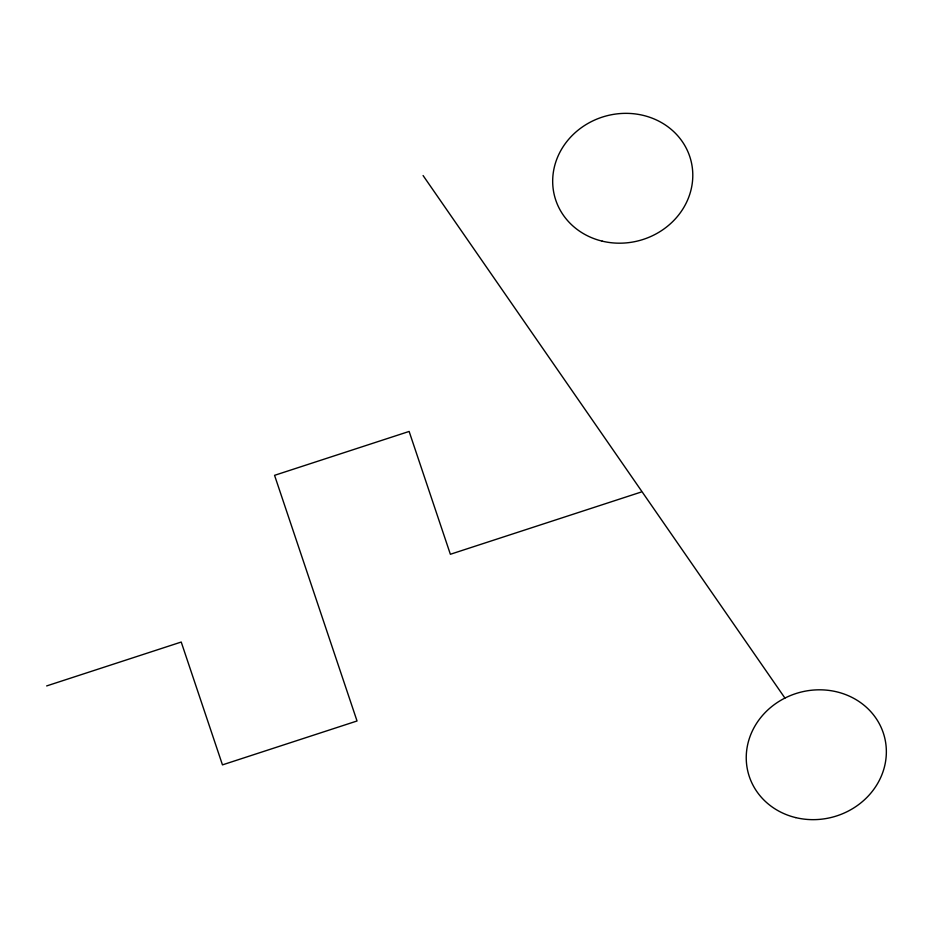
<?xml version="1.0" encoding="UTF-8"?>
<svg xmlns="http://www.w3.org/2000/svg" width="933" height="933" viewBox="0 0 933 933"><rect width="100%" height="100%" fill="white"/><g stroke="black" fill="none" stroke-linecap="round" stroke-linejoin="round"><path stroke-width="1.4" d="M46.65 685.93L181.224 642.044L222.462 764.873L357.036 720.987L274.559 475.329L409.132 431.443L450.371 554.272L641.018 492.099M423.081 175.544L784.933 698.071M602.193 241.146A70.476 64.482 -15.5 0 0 691.015 160.838A70.476 64.482 -15.5 0 0 575.008 132.813A70.476 64.482 -15.5 0 0 602.193 241.146M795.744 817.611A70.476 64.482 -15.5 0 0 884.577 737.303A70.476 64.482 -15.5 0 0 768.559 709.29A70.476 64.482 -15.5 0 0 795.744 817.611"/></g></svg>
